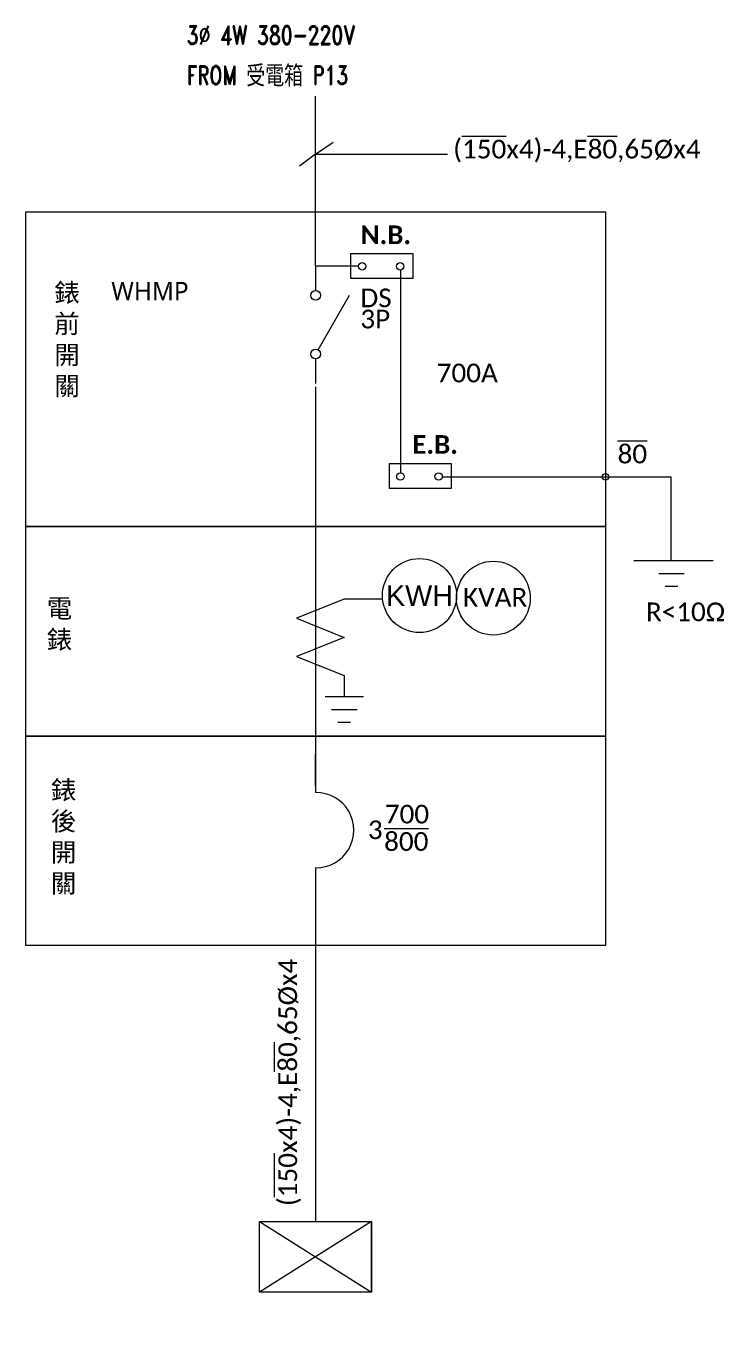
# Model space of a CAD drawing. Header units: millimetres. Extents: x 76 to 12892, y 3949 to 6333.
# Drawn here: x 7827.1 to 7912.5, y 5232.7 to 5390.9 of the extents above; entities that cross this region are included whole.
import ezdxf
from ezdxf.enums import TextEntityAlignment as Align

# ---------------------------------------------------------------- set-up
doc = ezdxf.new("R2010")
doc.units = ezdxf.units.MM
doc.layers.add('BASSSEE', color=32, linetype='Continuous')
doc.layers.add('FCU', color=3, linetype='Continuous')
doc.styles.add('S200', font='ROMAND.SHX', dxfattribs={"width": 0.75, "height": 200})
doc.styles.get("Standard").update_dxf_attribs({"font": 'arial.ttf'})
doc.styles.add('WD', font='Microsoft JhengHei.ttf')

# ---------------------------------------------------------------- blocks, each defined once
blk = doc.blocks.new('A$Cfbd68a9f')
for p, q in [((17.13, 1.5), (6, 7.93)), ((0, 1), (5, 1)), ((19, 1), (24, 1))]:
    blk.add_line(p, q)
for centre in [(6, 1), (18, 1)]:
    blk.add_circle(centre, 1)
blk = doc.blocks.new('A$Cf67a60d2')
blk.add_circle((9, 9), 9)
blk.add_text('KWH', height=5).set_placement((9, 9), align=Align.MIDDLE)

msp = doc.modelspace()

# ---------------------------------------------------------------- linework, layer by layer
for p, q in [((7862.52769, 5368.18566), (7862.52769, 5382.32706)), ((7862.52769, 5375.25636), (7860.55409, 5373.75751)), ((7862.52769, 5375.25636), (7864.67038, 5376.69564)), ((7862.52769, 5375.25636), (7878.63639, 5375.25636)), ((7862.52769, 5361.56809), (7862.52769, 5368.18566)), ((7862.52769, 5361.56809), (7862.52769, 5358.57481)), ((7862.52769, 5361.56809), (7867.77229, 5361.56809)), ((7872.89132, 5361.05633), (7872.89132, 5336.26382)), ((7862.52769, 5346.77912), (7862.52769, 5297.15868)), ((7878.04203, 5335.77807), (7905.96764, 5335.77807)), ((7905.96764, 5335.77807), (7905.96764, 5325.53663)), ((7901.43209, 5325.51971), (7911.1603, 5325.51971)), ((7904.49889, 5323.96298), (7907.61236, 5323.96298)), ((7905.27726, 5322.40624), (7906.83399, 5322.40624)), ((7866.03034, 5320.79856), (7860.19259, 5318.46346)), ((7862.52769, 5320.79856), (7862.52769, 5311.45816)), ((7870.70054, 5320.79856), (7866.03034, 5320.79856)), ((7860.19259, 5318.46346), (7866.03034, 5316.12836)), ((7866.03034, 5316.12836), (7860.19259, 5313.79326)), ((7860.19259, 5313.79326), (7866.03034, 5311.45816)), ((7866.03034, 5311.45816), (7866.03034, 5308.88372)), ((7863.69524, 5308.88372), (7868.36544, 5308.88372)), ((7864.47361, 5307.32699), (7867.58707, 5307.32699)), ((7865.25197, 5305.77025), (7866.80871, 5305.77025)), ((7862.52769, 5298.00191), (7862.52769, 5301.89374)), ((7862.52769, 5287.948), (7862.52769, 5257.00836)), ((7862.52769, 5287.10477), (7862.52769, 5283.21294)), ((7862.52769, 5257.00836), (7862.52769, 5244.66732)), ((7855.67721, 5244.66732), (7869.37817, 5236.06123)), ((7869.37817, 5244.66732), (7855.67721, 5236.06123)), ((7869.37817, 5236.06123), (7869.37817, 5244.66732))]:
    msp.add_line(p, q)
for points in [[(7827.09176, 5368.18566), (7897.96362, 5368.18566), (7897.96362, 5329.69296), (7827.09176, 5329.69296)], [(7866.84302, 5363.09282), (7874.41097, 5363.09282), (7874.41097, 5360.04336), (7866.84302, 5360.04336)], [(7871.53952, 5337.38652), (7879.10746, 5337.38652), (7879.10746, 5334.33705), (7871.53952, 5334.33705)], [(7827.09176, 5329.69296), (7897.96362, 5329.69296), (7897.96362, 5304.06583), (7827.09176, 5304.06583)], [(7827.09176, 5304.06583), (7897.96362, 5304.06583), (7897.96362, 5278.43871), (7827.09176, 5278.43871)], [(7855.67721, 5244.66732), (7869.37817, 5244.66732), (7869.37817, 5236.06123), (7855.67721, 5236.06123)]]:
    msp.add_lwpolyline(points, close=True)
for centre, radius in [((7868.22217, 5361.51833), 0.45263), ((7872.87043, 5361.51833), 0.45263), ((7872.89132, 5335.81202), 0.45263), ((7877.56693, 5335.81202), 0.45263), ((7897.96362, 5335.77807), 0.40769), ((7884.26221, 5320.93), 4.51683)]:
    msp.add_circle(centre, radius)
msp.add_arc((7862.58991, 5292.55334), 4.60576, 269.2259219, 90.7740781)
at = {"layer": 'BASSSEE'}
for p, q in [((7903.72052, 5325.51971), (7908.39072, 5325.51971)), ((7904.49889, 5323.96298), (7907.61236, 5323.96298)), ((7905.27726, 5322.40624), (7906.83399, 5322.40624)), ((7863.69524, 5308.88372), (7868.36544, 5308.88372)), ((7864.47361, 5307.32699), (7867.58707, 5307.32699)), ((7865.25197, 5305.77025), (7866.80871, 5305.77025))]:
    msp.add_line(p, q, dxfattribs=at)

# ---------------------------------------------------------------- block references
at = {"xscale": 0.5986563656412413, "yscale": 0.5986563656412413, "zscale": 0.5986563656412413, "rotation": 270}
msp.add_blockref('A$Cfbd68a9f', (7861.92903, 5361.56809), dxfattribs=at)
at = {"xscale": 0.503112103661225, "yscale": 0.503112103661225, "zscale": 0.503112103661225}
msp.add_blockref('A$Cf67a60d2', (7870.70054, 5316.72), dxfattribs=at)

# ---------------------------------------------------------------- texts
at = {"attachment_point": 1, "style": 'WD'}
for s, width, gutter_width, heights, insert, char_height in [('{\\fCalibri|b0|i0|c0|p34;\\H2.33333x;(\\O150\\ox4)-4,E\\O80\\o,65Øx4}', 26.9471805, 4.89618, [7.94816], (7879.34442, 5376.99913), 0.9792362), ('錶前開關', 2.3296947, 11.41068, [0], (7830.5728, 5359.4429), 2.282135), ('{\\fCalibri|b0|i0|c0|p34;\\H2.33333x;DS}', 3.1273562, 4.89618, [3.4256], (7867.99287, 5358.79794), 0.9792362), ('{\\fCalibri|b0|i0|c0|p34;\\H2.33333x;3P}', 3.1273562, 4.89618, [3.4256], (7867.99287, 5356.21589), 0.9792362), ('{\\fCalibri|b0|i0|c0|p34;\\H2.33333x;700A}', 3.1273562, 4.89618, [3.4256], (7877.33457, 5349.61181), 0.9792362), ('{\\fCalibri|b0|i0|c0|p34;\\H2.33333x;\\O80}', 3.1273562, 4.89618, [3.4256], (7899.45394, 5339.70324), 0.9792362), ('{\\fCalibri|b0|i0|c0|p34;\\H2.33333x;KVAR}', 3.1273562, 4.89618, [3.4256], (7880.54542, 5322.17744), 0.9792362), ('電錶', 2.3296947, 11.41068, [0], (7829.64536, 5320.80917), 2.282135), ('{\\fCalibri|b0|i0|c0|p34;\\H2.33333x;R<10Ω}', 3.1273562, 4.89618, [3.4256], (7902.91905, 5320.39898), 0.9792362), ('錶後開關', 2.3296947, 11.41068, [0], (7830.15239, 5298.6051), 2.282135), ('{\\fCalibri|b0|i0|c0|p34;\\H2.33333x;700}', 3.1273562, 4.89618, [3.4256], (7870.98643, 5295.65488), 0.9792362), ('{\\fCalibri|b0|i0|c0|p34;\\H2.33333x;3}', 3.1273562, 4.89618, [3.4256], (7868.91405, 5293.74327), 0.9792362), ('{\\fCalibri|b0|i0|c0|p34;\\H2.33333x;\\O800}', 3.1273562, 4.89618, [3.4256], (7870.90672, 5292.30957), 0.9792362)]:
    msp.add_mtext_dynamic_manual_height_columns(s, width=width, gutter_width=gutter_width, heights=heights, dxfattribs=dict(at, insert=insert, char_height=char_height))
at = {"insert": (7857.97231, 5246.5639), "char_height": 0.9792362, "attachment_point": 1, "rotation": 90, "style": 'WD'}
msp.add_mtext_dynamic_manual_height_columns('{\\fCalibri|b0|i0|c0|p34;\\H2.33333x;(\\O150\\ox4)-4,E\\O80\\o,65Øx4}', width=26.9471805, gutter_width=4.89618, heights=[7.94816], dxfattribs=at)
at = {"layer": 'FCU', "attachment_point": 1}
for s, width, gutter_width, heights, insert, char_height, style in [('3Ø 4W 380-220V', 41.1191596, 11.41068, [0], (7846.7628, 5390.93), 2.2649547, 'S200'), ('FROM 受電箱 P13', 41.1191596, 11.41068, [0], (7846.7628, 5386.02535), 2.2649547, 'S200'), ('{\\fCalibri|b1|i0|c0|p34;\\H2.33333x;N.B.}', 6.6008852, 4.89618, [3.4256], (7868.0255, 5366.51842), 0.9792362, 'WD'), ('WHMP', 41.1191596, 11.41068, [0], (7837.53577, 5359.62098), 2.282135, 'WD'), ('{\\fCalibri|b1|i0|c0|p34;\\H2.33333x;E.B.}', 3.1273562, 4.89618, [3.4256], (7874.35317, 5340.87258), 0.9792362, 'WD')]:
    msp.add_mtext_dynamic_manual_height_columns(s, width=width, gutter_width=gutter_width, heights=heights, dxfattribs=dict(at, insert=insert, char_height=char_height, style=style))

doc.saveas('drawing.dxf')
